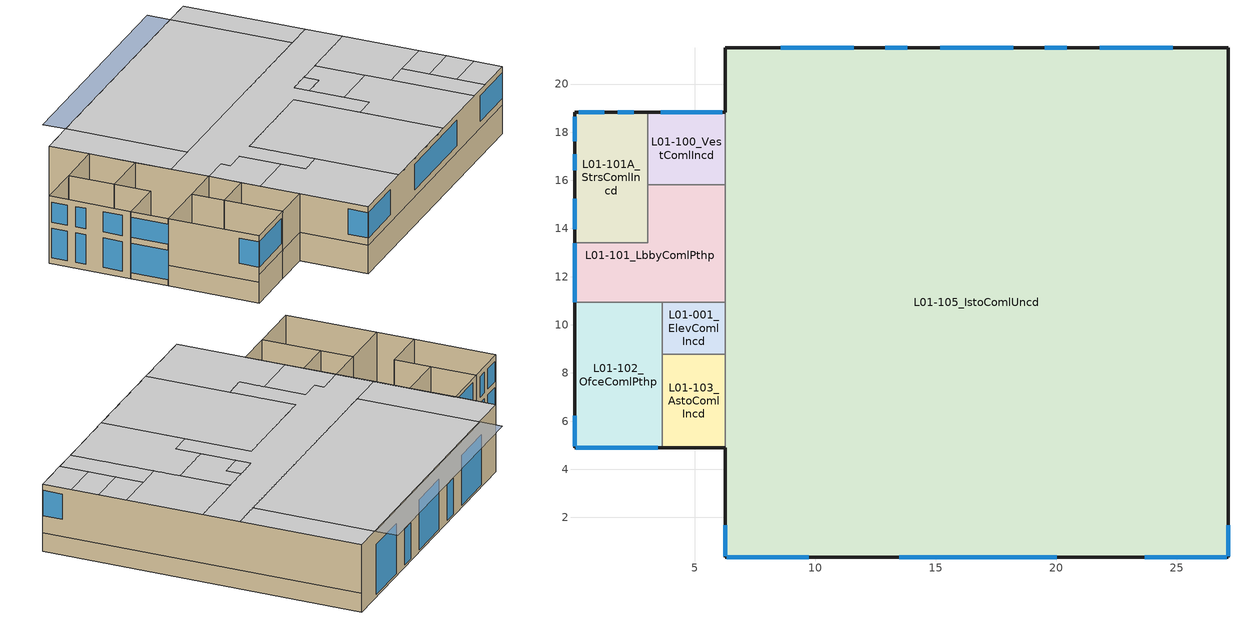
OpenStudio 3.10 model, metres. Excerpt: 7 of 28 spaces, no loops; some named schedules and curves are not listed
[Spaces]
L01-105_IstoComlUncd
 floor ground (Surface 1 Ground Contact Floor 20 Uncd): 27.14,21.51 27.14,0.35 6.27,0.35 6.27,21.51 z0
 wall outside (Mass Wall 03 Uncd): 6.27,4.9 6.27,0.35 27.14,0.35 z1.96:4.57; 27.14,21.51 6.27,21.51 6.27,18.83 z0:4.57; 27.14,0.35 27.14,21.51 z1.28:4.57
 wall ground (Surface 326 Mass Wall 03B Cond BG): 6.27,0.35 27.14,0.35 z0:1.96
 wall ground (Surface 331 Mass Wall 03B Cond BG): 27.14,0.35 27.14,21.51 z0:1.28
 wall ground (Surface 8 Mass Wall 03B Cond BG): 6.27,4.9 6.27,0.35 z0:1.96
 wall to L01-001_ElevComlIncd (Interior Wall 06): 6.27,10.93 6.27,8.78 z0:4.57
 wall to L01-101_LbbyComlPthp (Interior Wall 06): 6.27,15.81 6.27,10.93 z0:4.57
 wall to L01-100_VestComlIncd (Interior Wall 06): 6.27,18.83 6.27,15.81 z0:4.57
 wall to L01-103_AstoComlIncd (Interior Wall 06): 6.27,8.78 6.27,4.9 z0:4.57
 window (Window 04 Uncd): 6.27,1.67 6.27,0.4 / 27.14,0.4 27.14,1.67 / 23.68,0.35 27.09,0.35 / 13.48,0.35 20.03,0.35 / 6.32,0.35 9.72,0.35 z2.44:4.17
 window (Panel Door Uncd): 11.6,21.51 8.55,21.51 / 18.23,21.51 15.18,21.51 / 24.85,21.51 21.8,21.51 z0.15:3.56
 window (SF Door Uncd): 20.45,21.51 19.54,21.51 / 13.83,21.51 12.91,21.51 z0.15:2.59
 ceiling to L02-214_AstoComlPthp: 11.06,0.35 11.06,5.9 9.54,5.9 9.54,7.51 6.27,7.51 6.27,0.35 z4.57
 ceiling to L02-211_RestComlIncd: 17.98,0.35 17.98,10.29 11.06,10.29 11.06,0.35 z4.57
 ceiling to L02-209_AstoComlPthp: 22.78,0.35 22.78,7.58 19.49,7.58 19.49,5.88 17.98,5.88 17.98,0.35 z4.57
 ceiling to L02-207_UtilComlIncd: 24.44,0.35 24.44,5.87 22.78,5.87 22.78,0.35 z4.57
 ceiling to L02-207C_MechComlIncd: 27.14,0.35 27.14,2.23 24.44,2.23 24.44,0.35 z4.57
 ceiling to L02-207B_MechComlIncd: 27.14,2.23 27.14,4.06 24.44,4.06 24.44,2.23 z4.57
 ceiling to L02-207A_MechComlIncd: 27.14,4.06 27.14,5.87 24.44,5.87 24.44,4.06 z4.57
 ceiling to L02-206_MprpComlPthp: 27.14,5.87 27.14,10.93 22.78,10.93 22.78,5.87 z4.57
 ceiling to L02-201_CorrComlPthp: 19.49,5.88 19.49,10.93 27.14,10.93 27.14,13.41 6.27,13.41 6.27,10.93 8.15,10.93 8.15,10.31 9.54,10.31 9.54,5.9 11.06,5.9 11.06,10.29 17.98,10.29 17.98,5.88 z4.57
 ceiling to L02-215_LndyComlIncd: 9.54,7.51 9.54,10.31 8.15,10.31 8.15,10.93 6.27,10.93 6.27,7.51 z4.57
 ceiling to L02-208_RestComlIncd: 22.78,7.58 22.78,10.93 21.03,10.93 21.03,9.89 19.49,9.89 19.49,7.58 z4.57
 ceiling to L02-201B_UtilComlIncd: 21.03,9.89 21.03,10.93 19.49,10.93 19.49,9.89 z4.57
 ceiling to L02-203_BrkrComlPthp: 8.83,13.41 8.83,21.51 6.27,21.51 6.27,13.41 z4.57
 ceiling to L02-204_FitnComlPthp: 25.09,13.41 25.09,21.51 8.83,21.51 8.83,13.41 z4.57
 ceiling to L02-205_AstoComlIncd: 27.14,13.41 27.14,21.51 25.09,21.51 25.09,13.41 z4.57
L01-001_ElevComlIncd
 floor ground (Surface 25 Ground Contact Floor 20B Cond): 6.27,10.93 6.27,8.78 3.65,8.78 3.65,10.93 z0
 wall to L01-102_OfceComlPthp: 3.65,10.93 3.65,8.78 z0:4.57
 wall to L01-103_AstoComlIncd: 3.65,8.78 6.27,8.78 z0:4.57
 wall to L01-101_LbbyComlPthp (Interior Wall 06): 6.27,10.93 3.65,10.93 z0:4.57
L01-101_LbbyComlPthp
 floor ground (Surface 36 Ground Contact Floor 20B Cond): 6.27,15.81 6.27,10.93 0,10.93 0,13.41 3.05,13.41 3.05,15.81 z0
 wall outside (Mass Wall 03B Cond): 0,13.41 0,10.93 z0:4.57
 wall to L01-102_OfceComlPthp: 0,10.93 3.65,10.93 z0:4.57
 wall to L01-101A_StrsComlIncd (Interior Wall 06): 3.05,15.81 3.05,13.41 0,13.41 z0:4.57
 wall to L01-100_VestComlIncd (Interior Wall 06): 6.27,15.81 3.05,15.81 z0:4.57
 window (Window 05): 0,13.38 0,10.95 z0.41:2.41
 window (Window 05_Clerestory): 0,13.38 0,10.95 z2.82:4.19
L01-100_VestComlIncd
 floor ground (Surface 47 Ground Contact Floor 20B Cond): 6.27,18.83 6.27,15.81 3.05,15.81 3.05,18.83 z0
 wall outside (Mass Wall 03B Cond): 6.27,18.83 3.05,18.83 z0:4.57
 wall to L01-101A_StrsComlIncd: 3.05,18.83 3.05,15.81 z0:4.57
 window (Window 05_Clerestory): 6.13,18.83 3.58,18.83 z2.95:4.32
 window (Window 05): 6.13,18.83 5.52,18.83 z0.15:2.59
 window (Dr-B/D Swing SF): 5.48,18.83 3.58,18.83 z0.15:2.59
L01-103_AstoComlIncd
 floor ground (Surface 19 Ground Contact Floor 20B Cond): 6.27,8.78 6.27,4.9 3.65,4.9 3.65,8.78 z0
 wall outside (Mass Wall 03B Cond): 3.65,4.9 6.27,4.9 z1.96:4.57
 wall to L01-102_OfceComlPthp: 3.65,8.78 3.65,4.9 z0:4.57
 wall ground (Surface 329 Mass Wall 03B Cond BG): 3.65,4.9 6.27,4.9 z0:1.96
L01-102_OfceComlPthp
 floor ground (Surface 18 Ground Contact Floor 20B Cond): 3.65,10.93 3.65,4.9 0,4.9 0,10.93 z0
 wall outside (Mass Wall 03B Cond): 0,10.93 0,4.9 z1.4:4.57; 0,4.9 3.65,4.9 z1.96:4.57
 wall ground (Surface 17 Mass Wall 03B Cond BG): 0,4.9 3.65,4.9 z0:1.96
 wall ground (Surface 334 Mass Wall 03B Cond BG): 0,10.93 0,4.9 z0:1.4
 window (Window 05): 0,6.22 0,4.95 / 0.05,4.9 3.45,4.9 z2.44:4.17
L01-101A_StrsComlIncd
 floor ground (Surface 45 Ground Contact Floor 20B Cond): 3.05,18.83 3.05,13.41 0,13.41 0,18.83 z0
 wall outside (Mass Wall 03B Cond): 3.05,18.83 0,18.83 0,13.41 z0:4.57
 window (Window 05_Clerestory): 2.45,18.83 1.79,18.83 / 1.23,18.83 0.18,18.83 / 0,18.65 0,17.63 / 0,17.07 0,16.41 / 0,15.24 0,13.97 z2.82:4.19
 window (Window 05): 1.23,18.83 0.18,18.83 / 2.45,18.83 1.79,18.83 / 0,15.24 0,13.97 / 0,17.07 0,16.41 / 0,18.65 0,17.63 z0.41:2.41
shading: 25.09,23.03 25.09,21.51 8.83,21.51 8.83,23.03 z4.57
[Site]
Seattle-King County Intl AP-B_WA_USA: Latitude {deg}=47.53; Longitude {deg}=-122.3; Time Zone {hr}=-8; Elevation {m}=20
[SizingPeriod:DesignDay] Barometric Pressure {Pa}=101085; Rain Indicator=No; Snow Indicator=No; Day of Month=21; Daylight Saving Time Indicator=No; Humidity Condition Type=Wetbulb; Dry-Bulb Temperature Range Modifier Type=DefaultMultipliers
Name | Maximum Dry-Bulb Temperature {C} | Daily Dry-Bulb Temperature Range {deltaC} | Wind Speed {m/s} | Wind Direction {deg} | Sky Clearness | Month | Day Type | Wetbulb or DewPoint at Maximum Dry-Bulb {C} | Solar Model Indicator | ASHRAE Clear Sky Optical Depth for Beam Irradiance | ASHRAE Clear Sky Optical Depth for Diffuse Irradiance
Seattle-King County Intl AP-B Ann Htg 99.6% Condns DB | -3.4 | 0 | 2.1 | 150 | 0 | 12 | WinterDesignDay | -3.4 | ASHRAEClearSky
Seattle-King County Intl AP-B Ann Clg 1% Condns DB=>MWB | 27.7 | 9.9 | 3.8 | 310 |  | 7 | SummerDesignDay | 17.8 | ASHRAETau | 0.354 | 2.499
[Site:WaterMainsTemperature]
Calculation Method=Schedule; Temperature Schedule=WaterMainSeattle
[Building]
Building 1: North Axis {deg}=32
[Material] Thermal Absorptance=0.9; Solar Absorptance=0.7; Visible Absorptance=0.8
Name | Roughness | Thickness {m} | Conductivity {W/m-K} | Density {kg/m3} | Specific Heat {J/kg-K}
8 in. Concrete; 8 in. Concrete 1 | MediumRough | 0.254 | 0.901367 | 1601.85 | 879.228
5/8 in. Gypsum Board 1 | MediumRough | 0.016002 | 0.158656 | 640.739 | 1130.436
5/8 in. Gypsum Board 2; 5/8 in. Gypsum Board 3; 5/8 in. Gypsum Board 4 | Smooth | 0.016002 | 0.158656 | 640.739 | 1130.436
[Material:NoMass] Roughness=Smooth
Name | Thermal Resistance {m2-K/W}
2x4 Wood Stud | 1.35634
2x6 Wood Stud 1 | 2.15747
[Construction]
Interior Wall 06: 5/8 in. Gypsum Board 1, 2x6 Wood Stud 1, 5/8 in. Gypsum Board 2, 5/8 in. Gypsum Board 3
Mass Wall 03 Uncd: 8 in. Concrete
Mass Wall 03B Cond: 8 in. Concrete 1, 2x4 Wood Stud, 5/8 in. Gypsum Board 4
Panel Door Uncd: Panel Door Uncd Material
Dr-B/D Swing SF: Dr-B/D Swing SF Material
SF Door Uncd: SF Door Uncd Material
Window 04 Uncd: Window 04 Uncd Material
Window 05: Window 05 Material
Window 05_Clerestory: Window 05_Clerestory Material
[WindowMaterial:SimpleGlazingSystem]
Name | U-Factor {W/m2-K} | Solar Heat Gain Coefficient | Visible Transmittance
Panel Door Uncd Material | 5.11044 | 0.68 | 0.66
Dr-B/D Swing SF Material | 3.00948 | 0.15 | 0.28
SF Door Uncd Material | 4.82652 | 0.401 | 0.291
Window 04 Uncd Material | 2.84481 | 0.401 | 0.472
Window 05 Material | 2.10096 | 0.23 | 0.47
Window 05_Clerestory Material | 2.10096 | 0.23 | 0.001
[Construction:FfactorGroundFloor]
Name | F-Factor {W/m-K} | Area {m2} | PerimeterExposed {m}
Surface 1 Ground Contact Floor 20 Uncd | 1.26344 | 441.565 | 70.1302
Surface 18 Ground Contact Floor 20B Cond | 1.10767 | 22.0167 | 9.68084
Surface 19 Ground Contact Floor 20B Cond | 1.10767 | 10.1554 | 2.61686
Surface 25 Ground Contact Floor 20B Cond | 1.10767 | 5.62194 | 0
Surface 36 Ground Contact Floor 20B Cond | 1.10767 | 23.2595 | 2.47991
Surface 45 Ground Contact Floor 20B Cond | 1.10767 | 16.524 | 8.46719
Surface 47 Ground Contact Floor 20B Cond | 1.10767 | 9.71633 | 3.21796
[Construction:CfactorUndergroundWall] C-Factor {W/m2-K}=0.532621
Name | Height {m}
Surface 326 Mass Wall 03B Cond BG; Surface 8 Mass Wall 03B Cond BG; Surface 17 Mass Wall 03B Cond BG; Surface 329 Mass Wall 03B Cond BG | 1.9558
Surface 331 Mass Wall 03B Cond BG | 1.2827
Surface 334 Mass Wall 03B Cond BG | 1.397
[Space] Building Story=L1
Name | Thermal Zone | Design Specification Outdoor Air Object
L01-105_IstoComlUncd | Thermal Zone: L01-105_IstoComlUncd | Thermal Zone: L01-105_IstoComlUncd Design Specification Outdoor Air
L01-102_OfceComlPthp; L01-103_AstoComlIncd; L01-001_ElevComlIncd; L01-101_LbbyComlPthp; L01-101A_StrsComlIncd; L01-100_VestComlIncd | Thermal Zone: L01-102_OfceComlPthp | Thermal Zone: L01-102_OfceComlPthp Design Specification Outdoor Air
[ThermalZone] Multiplier=1; Use Ideal Air Loads=No
Name | Volume {m3} | Thermostat
Thermal Zone: L01-105_IstoComlUncd | 2018.83
Thermal Zone: L01-102_OfceComlPthp | 399.106 | Thermal Zone: L01-102_OfceComlPthp Thermostat
[Sizing:Zone] Zone Cooling Design Supply Air Temperature {C}=14; Zone Heating Design Supply Air Temperature {C}=40; Zone Cooling Design Supply Air Humidity Ratio {kg-H2O/kg-air}=0.0085; Zone Heating Design Supply Air Humidity Ratio {kg-H2O/kg-air}=0.008; Zone Heating Sizing Factor=1; Zone Cooling Sizing Factor=1; Cooling Design Air Flow Method=DesignDay; Cooling Minimum Air Flow per Zone Floor Area {m3/s-m2}=0; Cooling Minimum Air Flow {m3/s}=0; Cooling Minimum Air Flow Fraction=0; Heating Design Air Flow Method=DesignDay; Heating Maximum Air Flow per Zone Floor Area {m3/s-m2}=0; Heating Maximum Air Flow {m3/s}=0; Heating Maximum Air Flow Fraction=0; Account for Dedicated Outdoor Air System=No; Dedicated Outdoor Air System Control Strategy=NeutralSupplyAir; Dedicated Outdoor Air Low Setpoint Temperature for Design {C}=autosize; Dedicated Outdoor Air High Setpoint Temperature for Design {C}=autosize; Zone Load Sizing Method=Sensible Load Only No Latent Load; Zone Latent Cooling Design Supply Air Humidity Ratio Input Method=HumidityRatioDifference; Zone Cooling Design Supply Air Humidity Ratio Difference {kgWater/kgDryAir}=0.005; Zone Latent Heating Design Supply Air Humidity Ratio Input Method=HumidityRatioDifference; Zone Humidification Design Supply Air Humidity Ratio Difference {kgWater/kgDryAir}=0.005; Sizing Option=Coincident
Name | Zone Cooling Design Supply Air Temperature Input Method | Zone Cooling Design Supply Air Temperature Difference {deltaC} | Zone Heating Design Supply Air Temperature Input Method | Zone Heating Design Supply Air Temperature Difference {deltaC}
Thermal Zone: L01-105_IstoComlUncd | SupplyAirTemperature | 11.11 | SupplyAirTemperature | 11.11
Thermal Zone: L02-218_MechComlPthp | TemperatureDifference | 11.1111 | TemperatureDifference | 13.8889
[Zone equipment]
Thermal Zone: L02-218_MechComlPthp: HP1
[BuildingStory]
L1
[People:Definition] Number of People Calculation Method=People/Area; Fraction Radiant=0.3
Name | People per Space Floor Area {person/m2} | Sensible Heat Fraction
L01-105_IstoComlUncd People Definition | 0.0161459 | 0.555556
L01-102_OfceComlPthp People Definition | 0.0538196 | 0.555556
L01-103_AstoComlIncd People Definition | 0.0161459 | 0.366667
L01-101_LbbyComlPthp People Definition; L01-101A_StrsComlIncd People Definition; L01-100_VestComlIncd People Definition | 0.0538196 | 0.5
[People] Number of People Schedule=GLBHOcc; Multiplier=1
Name | People Definition | Space or SpaceType | Activity Level Schedule
L01-105_IstoComlUncd People | L01-105_IstoComlUncd People Definition | L01-105_IstoComlUncd | L01-105_IstoComlUncd People Activity Level
L01-102_OfceComlPthp People | L01-102_OfceComlPthp People Definition | L01-102_OfceComlPthp | L01-102_OfceComlPthp People Activity Level
L01-103_AstoComlIncd People | L01-103_AstoComlIncd People Definition | L01-103_AstoComlIncd | L01-103_AstoComlIncd People Activity Level
L01-101_LbbyComlPthp People | L01-101_LbbyComlPthp People Definition | L01-101_LbbyComlPthp | L01-101_LbbyComlPthp People Activity Level
L01-101A_StrsComlIncd People | L01-101A_StrsComlIncd People Definition | L01-101A_StrsComlIncd | L01-101A_StrsComlIncd People Activity Level
L01-100_VestComlIncd People | L01-100_VestComlIncd People Definition | L01-100_VestComlIncd | L01-100_VestComlIncd People Activity Level
[SpaceInfiltration:DesignFlowRate] Schedule=On-user; Design Flow Rate Calculation Method=Flow/ExteriorWallArea; Flow per Exterior Surface Area {m3/s-m2}=0.00017526; Constant Term Coefficient=0; Temperature Term Coefficient=0; Velocity Term Coefficient=0.224052; Velocity Squared Term Coefficient=0; Density Basis=Outdoor
Name | Space or SpaceType
L01-105_IstoComlUncd Space Infiltration Design Flow Rate 1 | L01-105_IstoComlUncd
L01-102_OfceComlPthp Space Infiltration Design Flow Rate 1 | L01-102_OfceComlPthp
L01-103_AstoComlIncd Space Infiltration Design Flow Rate 1 | L01-103_AstoComlIncd
L01-001_ElevComlIncd Space Infiltration Design Flow Rate 1 | L01-001_ElevComlIncd
L01-101_LbbyComlPthp Space Infiltration Design Flow Rate 1 | L01-101_LbbyComlPthp
L01-101A_StrsComlIncd Space Infiltration Design Flow Rate 1 | L01-101A_StrsComlIncd
L01-100_VestComlIncd Space Infiltration Design Flow Rate 1 | L01-100_VestComlIncd
[Lights:Definition] Design Level Calculation Method=Watts/Area; Watts per Space Floor Area {W/m2}=2.84167; Fraction Radiant=0.58; Return Air Fraction=0
L01-105_IstoComlUncd Regulated Lights Definition; L01-102_OfceComlPthp Regulated Lights Definition; L01-103_AstoComlIncd Regulated Lights Definition; L01-101_LbbyComlPthp Regulated Lights Definition; L01-101A_StrsComlIncd Regulated Lights Definition; L01-100_VestComlIncd Regulated Lights Definition
[Lights] Schedule=GLBHLights; Fraction Replaceable=1
Name | Lights Definition | Space or SpaceType
L01-105_IstoComlUncd Regulated Lights | L01-105_IstoComlUncd Regulated Lights Definition | L01-105_IstoComlUncd
L01-102_OfceComlPthp Regulated Lights | L01-102_OfceComlPthp Regulated Lights Definition | L01-102_OfceComlPthp
L01-103_AstoComlIncd Regulated Lights | L01-103_AstoComlIncd Regulated Lights Definition | L01-103_AstoComlIncd
L01-101_LbbyComlPthp Regulated Lights | L01-101_LbbyComlPthp Regulated Lights Definition | L01-101_LbbyComlPthp
L01-101A_StrsComlIncd Regulated Lights | L01-101A_StrsComlIncd Regulated Lights Definition | L01-101A_StrsComlIncd
L01-100_VestComlIncd Regulated Lights | L01-100_VestComlIncd Regulated Lights Definition | L01-100_VestComlIncd
[ElectricEquipment:Definition] Design Level Calculation Method=Watts/Area; Fraction Latent=0; Fraction Radiant=0.2; Fraction Lost=0
Name | Watts per Space Floor Area {W/m2}
L01-105_IstoComlUncd Recepticle Loads Definition; L01-103_AstoComlIncd Recepticle Loads Definition; L01-101A_StrsComlIncd Recepticle Loads Definition; L01-100_VestComlIncd Recepticle Loads Definition | 2.15278
L01-102_OfceComlPthp Recepticle Loads Definition | 16.1459
L01-101_LbbyComlPthp Recepticle Loads Definition | 10.7639
[ElectricEquipment] Schedule=GLBHRecept
Name | Electric Equipment Definition | Space or SpaceType
L01-105_IstoComlUncd Recepticle Loads | L01-105_IstoComlUncd Recepticle Loads Definition | L01-105_IstoComlUncd
L01-102_OfceComlPthp Recepticle Loads | L01-102_OfceComlPthp Recepticle Loads Definition | L01-102_OfceComlPthp
L01-103_AstoComlIncd Recepticle Loads | L01-103_AstoComlIncd Recepticle Loads Definition | L01-103_AstoComlIncd
L01-101_LbbyComlPthp Recepticle Loads | L01-101_LbbyComlPthp Recepticle Loads Definition | L01-101_LbbyComlPthp
L01-101A_StrsComlIncd Recepticle Loads | L01-101A_StrsComlIncd Recepticle Loads Definition | L01-101A_StrsComlIncd
L01-100_VestComlIncd Recepticle Loads | L01-100_VestComlIncd Recepticle Loads Definition | L01-100_VestComlIncd
[AvailabilityManager:NightCycle] Applicability Schedule=Always On Discrete; Control Type=CycleOnControlZone; Thermostat Tolerance {deltaC}=1.11111; Cycling Run Time Control Type=ThermostatWithMinimumRunTime; Cycling Run Time {s}=900
Availability Manager Night Cycle 1; Availability Manager Night Cycle 2; Availability Manager Night Cycle 3; Availability Manager Night Cycle 4; Availability Manager Night Cycle 5; Availability Manager Night Cycle 6; Availability Manager Night Cycle 7
[Coil:Heating:Electric] Availability Schedule=Always On Discrete
Name | Nominal Capacity {W}
CoilHtg_SuppHt_HP4 | 2309.4
SuppHtg_HP1 | 1860.27
[Coil:Cooling:DX:SingleSpeed] Availability Schedule=Always On Discrete; Rated Sensible Heat Ratio=autosize; Rated Evaporator Fan Power Per Volume Flow Rate 2017 {W/(m3/s)}=773.3; Rated Evaporator Fan Power Per Volume Flow Rate 2023 {W/(m3/s)}=934.4; Total Cooling Capacity Function of Temperature Curve=CoilClgDXQRatio_fTwbToadbSI; Total Cooling Capacity Function of Flow Fraction Curve=CoilClgDXSnglQRatio_fCFMRatio; Energy Input Ratio Function of Flow Fraction Curve=CoilClgDXSnglEIRRatio_fCFMRatio; Part Load Fraction Correlation Curve=CoilClgDXSEEREIRRatio_fQFrac; Minimum Outdoor Dry-Bulb Temperature for Compressor Operation {C}=-25; Nominal Time for Condensate Removal to Begin {s}=0; Ratio of Initial Moisture Evaporation Rate and Steady State Latent Capacity=0; Maximum Cycling Rate {cycles/hr}=0; Latent Capacity Time Constant {s}=0; Condenser Type=AirCooled; Evaporative Condenser Effectiveness=0.9; Evaporative Condenser Air Flow Rate {m3/s}=autosize; Evaporative Condenser Pump Rated Power Consumption {W}=autosize; Crankcase Heater Capacity {W}=0; Maximum Outdoor Dry-Bulb Temperature for Crankcase Heater Operation {C}=10; Basin Heater Capacity {W/K}=0; Basin Heater Setpoint Temperature {C}=2
Name | Rated Total Cooling Capacity {W} | Rated COP {W/W} | Rated Air Flow Rate {m3/s} | Energy Input Ratio Function of Temperature Curve
CoilClg_HP4 | 3608.03 | 4.54306 | 0.113267 | CoilClgDXSEEREIR_fTwbToadbSI-10
CoilClg_HP1 | 3669.16 | 4.7607 | 0.136865 | CoilClgDXSEEREIR_fTwbToadbSI
[HeatExchanger:AirToAir:SensibleAndLatent]
HeatRecovery 1: Availability Schedule=Always On Discrete; Nominal Supply Air Flow Rate {m3/s}=0.726799; Sensible Effectiveness at 100% Heating Air Flow=0.7; Latent Effectiveness at 100% Heating Air Flow=0.5; Sensible Effectiveness at 100% Cooling Air Flow=0.7; Latent Effectiveness at 100% Cooling Air Flow=0.42; Nominal Electric Power {W}=0; Supply Air Outlet Temperature Control=No; Heat Exchanger Type=Plate; Frost Control Type=None; Threshold Temperature {C}=1.7; Economizer Lockout=No; Sensible Effectiveness of Heating Air Flow Curve=HeatRecovery 1_SensibleHeatingEff; Latent Effectiveness of Heating Air Flow Curve=HeatRecovery 1_LatentHeatingEff; Sensible Effectiveness of Cooling Air Flow Curve=HeatRecovery 1_SensibleCoolingEff; Latent Effectiveness of Cooling Air Flow Curve=HeatRecovery 1_LatentCoolingEff
[DesignSpecification:OutdoorAir] Outdoor Air Flow per Person {m3/s-person}=0
Name | Outdoor Air Method | Outdoor Air Flow per Floor Area {m3/s-m2}
Thermal Zone: L01-105_IstoComlUncd Design Specification Outdoor Air | Maximum | 0
Thermal Zone: L01-102_OfceComlPthp Design Specification Outdoor Air | Sum | 0.000675803
[ThermostatSetpoint:DualSetpoint]
Thermal Zone: L01-102_OfceComlPthp Thermostat: Heating Setpoint Temperature Schedule=GLBHHtgSetpt; Cooling Setpoint Temperature Schedule=NoClgSetpt
[Fan:OnOff] Availability Schedule=Always On Discrete; Fan Total Efficiency=0.4; Motor Efficiency=0.8; Motor In Airstream Fraction=1
Name | Pressure Rise {Pa} | Maximum Flow Rate {m3/s} | Fan Power Ratio Function of Speed Ratio Curve | Fan Efficiency Ratio Function of Speed Ratio Curve
Fan_HP-4 | 84.7963 | 0.113267 | Fan On Off Power Curve | Fan On Off Efficiency Curve
Fan_HP-1 | 74.6206 | 0.136865 | Fan On Off Power Curve 1 | Fan On Off Efficiency Curve 1
[Coil:Heating:DX:SingleSpeed] Availability Schedule=Always On Discrete; Rated Supply Fan Power Per Volume Flow Rate 2017 {W/(m3/s)}=773.3; Rated Supply Fan Power Per Volume Flow Rate 2023 {W/(m3/s)}=934.4; Total Heating Capacity Function of Temperature Curve=CoilHtgHPQRatio_fToadbSI; Total Heating Capacity Function of Flow Fraction Curve=CoilHtgHPQRatio_fCFMRatio; Energy Input Ratio Function of Temperature Curve=CoilHtgHPEIRRatio_fToadbSI; Energy Input Ratio Function of Flow Fraction Curve=CoilHtgHPEIRRatio_fCFMRatio; Part Load Fraction Correlation Curve=CoilHtgHPEIRRatio_fQFrac; Maximum Outdoor Dry-Bulb Temperature for Defrost Operation {C}=4.44444; Maximum Outdoor Dry-Bulb Temperature for Crankcase Heater Operation {C}=10; Defrost Strategy=ReverseCycle; Defrost Control=Timed; Defrost Time Period Fraction=0.058333; Resistive Defrost Heater Capacity {W}=2000
Name | Rated Total Heating Capacity {W} | Rated COP {W/W} | Rated Air Flow Rate {m3/s} | Defrost Energy Input Ratio Function of Temperature Curve | Minimum Outdoor Dry-Bulb Temperature for Compressor Operation {C} | Crankcase Heater Capacity {W}
CoilHtg_HP4 | 2546.47 | 5.58288 | 0.113267 | CoilHtg_HP4 Defrost Curve | -20 | 9.83292
CoilHtg_HP1 | 3833.46 | 5.15693 | 0.136865 | CoilHtg_HP1 Defrost Curve | -8.33333 | 9.99958
[ZoneHVAC:PackagedTerminalHeatPump] Availability Schedule=AllOnHVACAvail; No Load Supply Air Flow Rate Control Set To Low Speed=Yes; Outdoor Air Flow Rate During Cooling Operation {m3/s}=0; Outdoor Air Flow Rate During Heating Operation {m3/s}=0; Outdoor Air Flow Rate When No Cooling or Heating is Needed {m3/s}=0; Supply Air Fan Operating Mode Schedule=CyclingHVACAvail
Name | Supply Air Flow Rate During Cooling Operation {m3/s} | Supply Air Flow Rate During Heating Operation {m3/s} | Supply Air Flow Rate When No Cooling or Heating is Needed {m3/s} | Supply Air Fan | Heating Coil | Minimum Outdoor Dry-Bulb Temperature for Compressor Operation {C} | Cooling Coil | Supplemental Heating Coil | Maximum Supply Air Temperature from Supplemental Heater {C} | Maximum Outdoor Dry-Bulb Temperature for Supplemental Heater Operation {C}
HP4 | 0.113267 | 0.113267 | 0.113267 | Fan_HP-4 | CoilHtg_HP4 | -20 | CoilClg_HP4 | CoilHtg_SuppHt_HP4 | 35 | 5.68434e-14
HP1 | 0.136865 | 0.136865 | 0.136865 | Fan_HP-1 | CoilHtg_HP1 | -8.33333 | CoilClg_HP1 | SuppHtg_HP1 | 32.2222 | 1.66667
